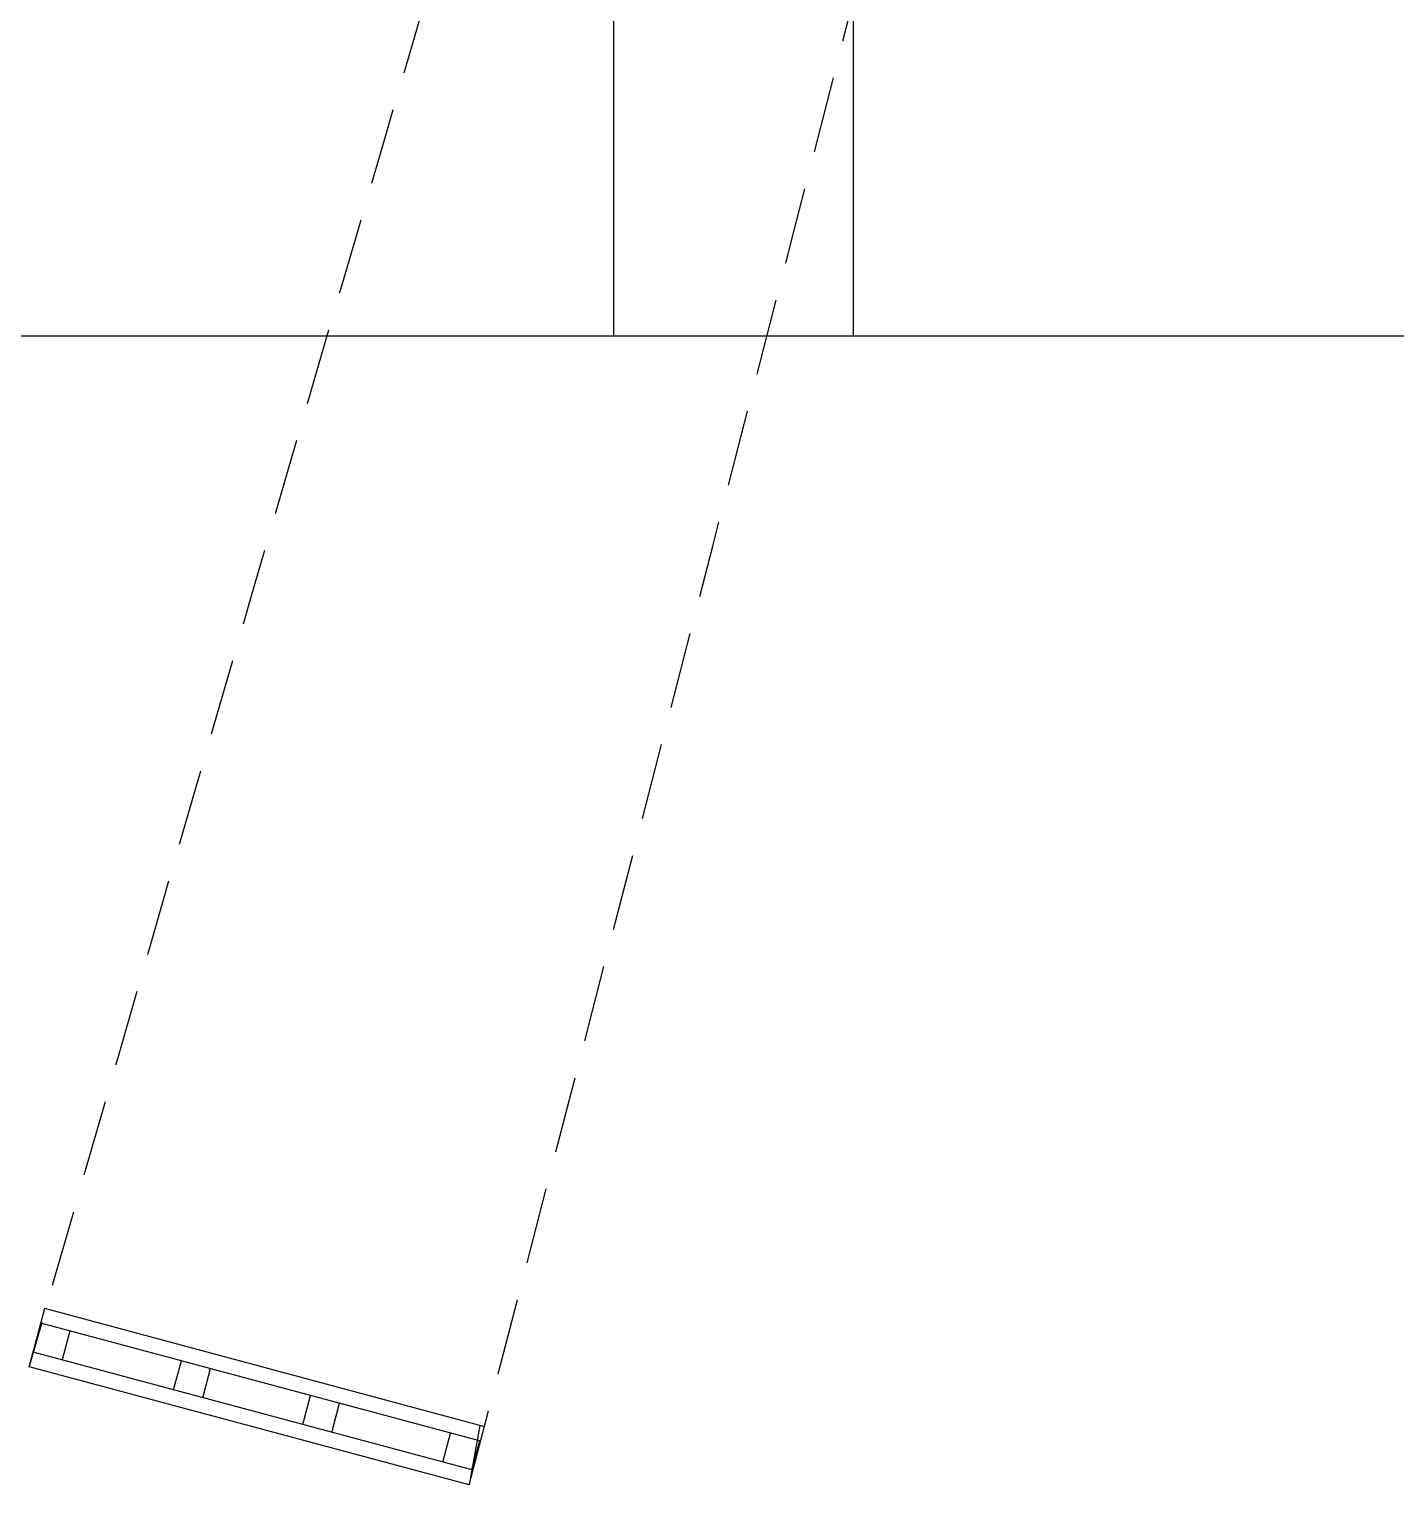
# Model space of a CAD drawing. Extents: x -30 to 1202, y 231 to 898.
# Drawn here: x 130.034 to 134.571, y 367.677 to 372.511 of the extents above; entities that cross this region are included whole.
import ezdxf

# ---------------------------------------------------------------- set-up
doc = ezdxf.new("R2010")
doc.units = 0
doc.header["$LTSCALE"] = 0.04
doc.linetypes.add('DASHED2', pattern=[9.525, 6.35, -3.175])
for name, color, linetype in [('0.1', 1, 'CONTINUOUS'), ('0.2', 2, 'CONTINUOUS'), ('0.3', 3, 'CONTINUOUS'), ('PISO', 1, 'CONTINUOUS'), ('PROYECCIÓN', 2, 'DASHED2')]:
    doc.layers.add(name, color=color, linetype=linetype)

msp = doc.modelspace()

# ---------------------------------------------------------------- linework, layer by layer
at = {"layer": '0.1'}
for p, q in [((131.975, 371.4914), (131.975, 377.2157)), ((132.7703, 371.4914), (132.7703, 377.2157))]:
    msp.add_line(p, q, dxfattribs=at)
at = {"layer": '0.2'}
msp.add_line((131.5038, 367.7264), (131.5298, 367.823), dxfattribs=at)
at = {"layer": '0.3'}
for p, q in [((130.0344, 368.0695), (130.0863, 368.2627)), ((131.547, 367.8701), (130.0863, 368.2627)), ((131.534, 367.8218), (130.0733, 368.2144)), ((130.1695, 368.1885), (130.1435, 368.092)), ((131.5081, 367.7253), (130.0473, 368.1178)), ((131.4951, 367.677), (130.0344, 368.0695)), ((130.514, 367.9924), (130.54, 368.089)), ((130.6106, 367.9664), (130.6366, 368.063)), ((130.9425, 367.8772), (130.9685, 367.9738)), ((131.0391, 367.8513), (131.065, 367.9479)), ((131.5299, 367.8747), (131.4951, 367.677)), ((131.4072, 367.7524), (131.4332, 367.8489))]:
    msp.add_line(p, q, dxfattribs=at)
at = {"layer": 'PISO'}
msp.add_line((136.2863, 371.4914), (119.1157, 371.4914), dxfattribs=at)
at = {"layer": 'PROYECCIÓN'}
for centre, radius, start, end in [((-1185.1438, 710.8483), 1360.6265, 345.3913372, 346.1145985), ((756.5999, 188.9902), 651.6547, 163.2990595, 164.0494816)]:
    msp.add_arc(centre, radius, start, end, dxfattribs=at)

doc.saveas('drawing.dxf')
